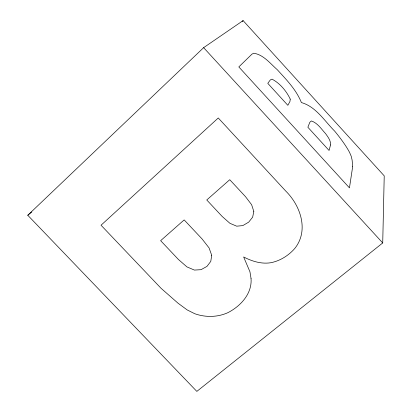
<?xml version="1.0" encoding="UTF-8"?>
<svg xmlns="http://www.w3.org/2000/svg" width="412" height="412" viewBox="0 0 412 412"><rect width="100%" height="100%" fill="white"/><g stroke="black" fill="none" stroke-linecap="round" stroke-linejoin="round"><path stroke-width="0.62" d="M382.722 242.941L384.226 175.862L243.101 20.6L203.636 47.658L27.774 215.265L196.833 391.4L382.722 242.941L203.636 47.658M242.168 21.486L243.101 20.6M27.774 215.265L31.765 212.01M251.052 278.584C252.19 293.746 240.541 306.219 227.851 312.687A43.981 40.494 28 0 1 194.794 313.738L187.151 309.906L178.02 303.181L161.046 288.292L101.033 225.225L218.262 117.976L285.815 191.127C300.652 205.815 309.129 230.679 294.698 248.565C288.498 255.62 280 260.94 270.741 262.743C261.296 264.241 251.953 261.265 243.636 256.964L249.95 271.791L251.052 278.584M290.239 99.117L289.945 101.507L287.844 105.318L267.779 83.342L270.334 79.918L272.054 79.161C280.011 83.337 286.433 91.037 290.239 99.117M352.693 166.469L349.453 187.872L238.811 66.924L252 54.101L253.854 53.23C263.562 54.781 270.215 63.505 277.235 69.664C286.386 79.676 296.3 89.749 301.399 102.567C315.942 106.631 324.558 121.02 334.693 131.15A39.49 7.431 48.9 0 1 349.587 152.461L351.189 156.184L352.106 159.99L352.693 166.469M211.722 255.327L210.769 261.399L206.973 266.379L201.025 269.69L194.392 270.071L186.919 266.888L178.442 259.493L160.639 240.67L184.174 219.905L202.035 238.903L209.064 247.911L211.722 255.327M253.818 211.469L252.649 217.181L248.694 222.135L242.812 225.606L236.689 226.178L229.937 223.319L222.176 216.465L206.762 199.975L229.742 179.704L245.5 196.663L251.629 204.723L253.818 211.469M330.522 144.957L329.07 150.462L307.872 127.251L309.829 122.302L311.343 120.953C317.59 122.936 321.319 129.064 325.598 133.643C327.926 137.011 331.011 140.574 330.522 144.957"/></g></svg>
